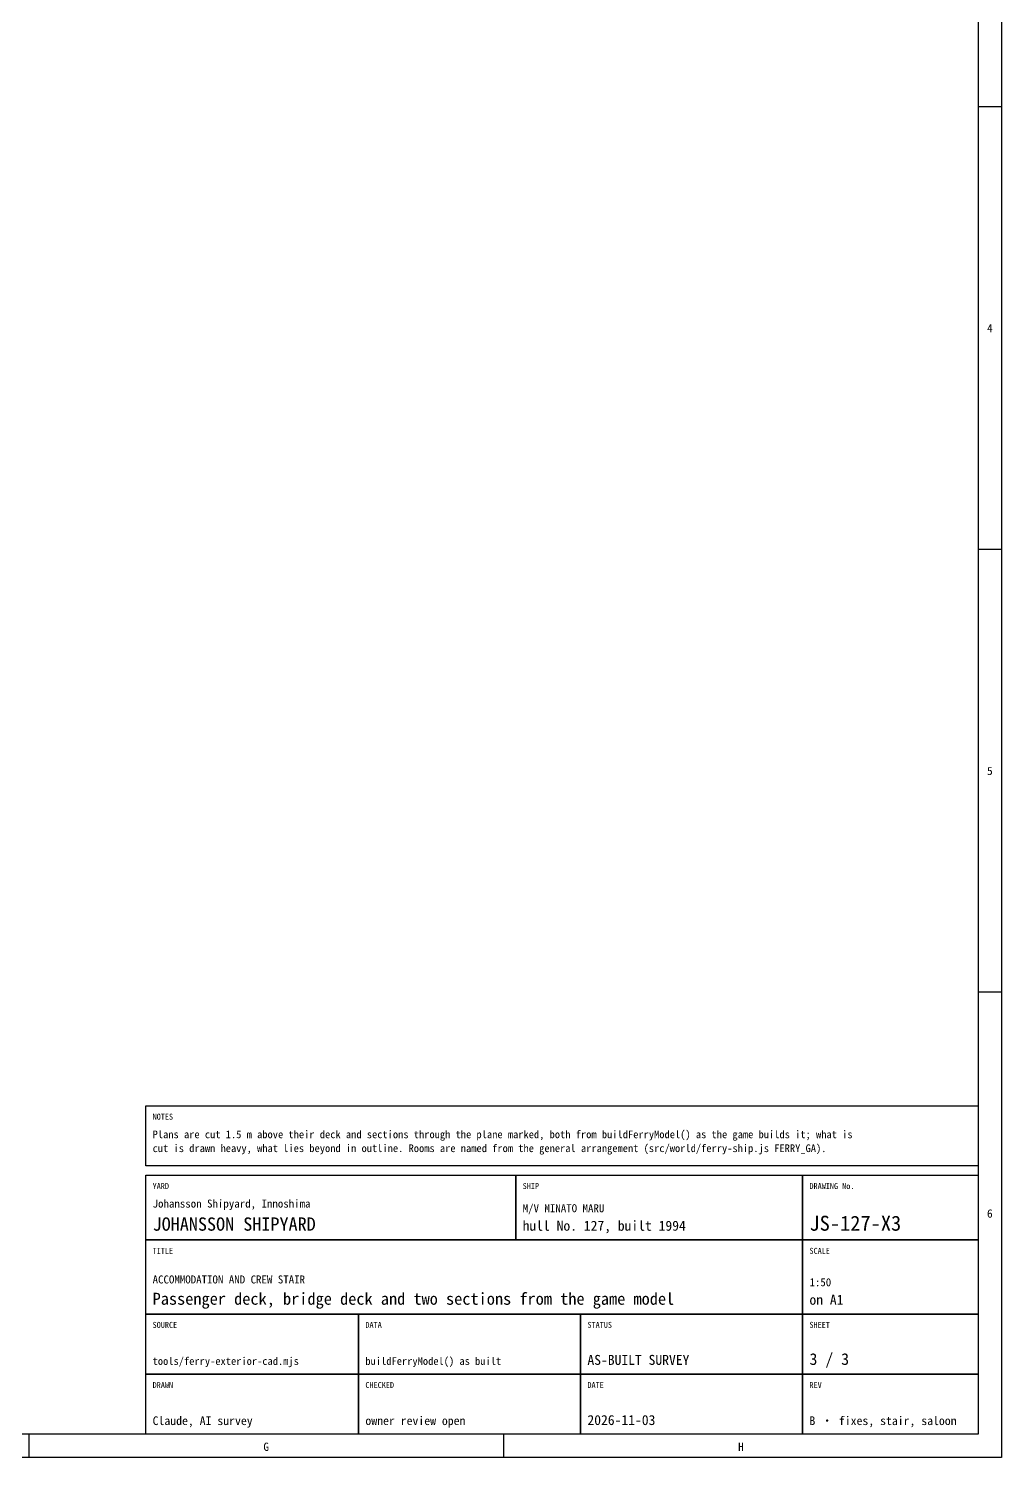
# Model space of a CAD drawing. Extents: x 5 to 836, y 5 to 589.
# Drawn here: x 625.7 to 836, y 5 to 313.8 of the extents above; entities that cross this region are included whole.
import ezdxf
from ezdxf.enums import TextEntityAlignment as Align

# ---------------------------------------------------------------- set-up
doc = ezdxf.new("R2010")
doc.units = 0
for name, color, linetype in [('FRAME', 7, 'CONTINUOUS'), ('TEXT', 7, 'CONTINUOUS'), ('THIN', 7, 'CONTINUOUS')]:
    doc.layers.add(name, color=color, linetype=linetype)

msp = doc.modelspace()

# ---------------------------------------------------------------- linework, layer by layer
at = {"layer": 'FRAME'}
for p, q in [((831, 584), (831, 10)), ((651, 66), (831, 66)), ((651, 10), (651, 66)), ((831, 66), (831, 10)), ((831, 10), (10, 10)), ((831, 10), (651, 10))]:
    msp.add_line(p, q, dxfattribs=at)
at = {"layer": 'THIN'}
for p, q in [((836, 589), (836, 5)), ((831, 297), (836, 297)), ((831, 201.33), (836, 201.33)), ((831, 105.67), (836, 105.67)), ((651, 81), (831, 81)), ((651, 68), (651, 81)), ((831, 81), (831, 68)), ((831, 68), (651, 68)), ((651, 66), (731, 66)), ((651, 52), (651, 66)), ((731, 66), (731, 52)), ((731, 66), (793, 66)), ((731, 52), (731, 66)), ((793, 66), (793, 52)), ((793, 66), (831, 66)), ((793, 52), (793, 66)), ((831, 66), (831, 52)), ((731, 52), (651, 52)), ((651, 52), (793, 52)), ((651, 36), (651, 52)), ((793, 52), (731, 52)), ((831, 52), (793, 52)), ((793, 52), (793, 36)), ((793, 52), (831, 52)), ((793, 36), (793, 52)), ((831, 52), (831, 36)), ((793, 36), (651, 36)), ((651, 36), (697, 36)), ((651, 23), (651, 36)), ((697, 36), (697, 23)), ((697, 36), (745, 36)), ((697, 23), (697, 36)), ((745, 36), (745, 23)), ((745, 36), (793, 36)), ((745, 23), (745, 36)), ((831, 36), (793, 36)), ((793, 36), (793, 23)), ((793, 36), (831, 36)), ((793, 23), (793, 36)), ((831, 36), (831, 23)), ((697, 23), (651, 23)), ((651, 23), (697, 23)), ((651, 10), (651, 23)), ((745, 23), (697, 23)), ((697, 23), (697, 10)), ((697, 23), (745, 23)), ((697, 10), (697, 23)), ((793, 23), (745, 23)), ((745, 23), (745, 10)), ((745, 23), (793, 23)), ((745, 10), (745, 23)), ((831, 23), (793, 23)), ((793, 23), (793, 10)), ((793, 23), (831, 23)), ((793, 10), (793, 23)), ((831, 23), (831, 10)), ((625.75, 10), (625.75, 5)), ((697, 10), (651, 10)), ((745, 10), (697, 10)), ((728.38, 10), (728.38, 5)), ((793, 10), (745, 10)), ((831, 10), (793, 10)), ((836, 5), (5, 5))]:
    msp.add_line(p, q, dxfattribs=at)

# ---------------------------------------------------------------- texts
at = {"layer": 'TEXT'}
for s, p in [('4', (833.5, 248.17)), ('5', (833.5, 152.5)), ('6', (833.5, 56.83)), ('G', (677.06, 6.4)), ('H', (779.69, 6.4))]:
    msp.add_text(s, height=1.8, dxfattribs=at).set_placement(p, align=Align.CENTER)
for s, height, p in [('NOTES', 1.3, (652.5, 78)), ('Plans are cut 1.5 m above their deck and sections through the plane marked, both from buildFerryModel() as the game builds it; what is', 1.66, (652.5, 74)), ('cut is drawn heavy, what lies beyond in outline. Rooms are named from the general arrangement (src/world/ferry-ship.js FERRY_GA).', 1.66, (652.5, 71)), ('YARD', 1.3, (652.5, 63)), ('SHIP', 1.3, (732.5, 63)), ('DRAWING No.', 1.3, (794.5, 63)), ('Johansson Shipyard, Innoshima', 1.73, (652.5, 59)), ('M/V MINATO MARU', 1.73, (732.5, 58)), ('JOHANSSON SHIPYARD', 2.88, (652.5, 54)), ('hull No. 127, built 1994', 2.16, (732.5, 54)), ('JS-127-X3', 3.24, (794.5, 54)), ('TITLE', 1.3, (652.5, 49)), ('SCALE', 1.3, (794.5, 49)), ('ACCOMMODATION AND CREW STAIR', 1.73, (652.5, 42.6)), ('1:50', 1.73, (794.5, 42)), ('Passenger deck, bridge deck and two sections from the game model', 2.59, (652.5, 38)), ('on A1', 2.16, (794.5, 38)), ('SOURCE', 1.3, (652.5, 33)), ('DATA', 1.3, (698.5, 33)), ('STATUS', 1.3, (746.5, 33)), ('SHEET', 1.3, (794.5, 33)), ('tools/ferry-exterior-cad.mjs', 1.66, (652.5, 25)), ('buildFerryModel() as built', 1.66, (698.5, 25)), ('AS-BUILT SURVEY', 2.16, (746.5, 25)), ('3 / 3', 2.52, (794.5, 25)), ('DRAWN', 1.3, (652.5, 20)), ('CHECKED', 1.3, (698.5, 20)), ('DATE', 1.3, (746.5, 20)), ('REV', 1.3, (794.5, 20)), ('Claude, AI survey', 1.87, (652.5, 12)), ('owner review open', 1.87, (698.5, 12)), ('2026-11-03', 2.16, (746.5, 12)), ('B · fixes, stair, saloon', 1.87, (794.5, 12))]:
    msp.add_text(s, height=height, dxfattribs=at).set_placement(p)

doc.saveas('drawing.dxf')
